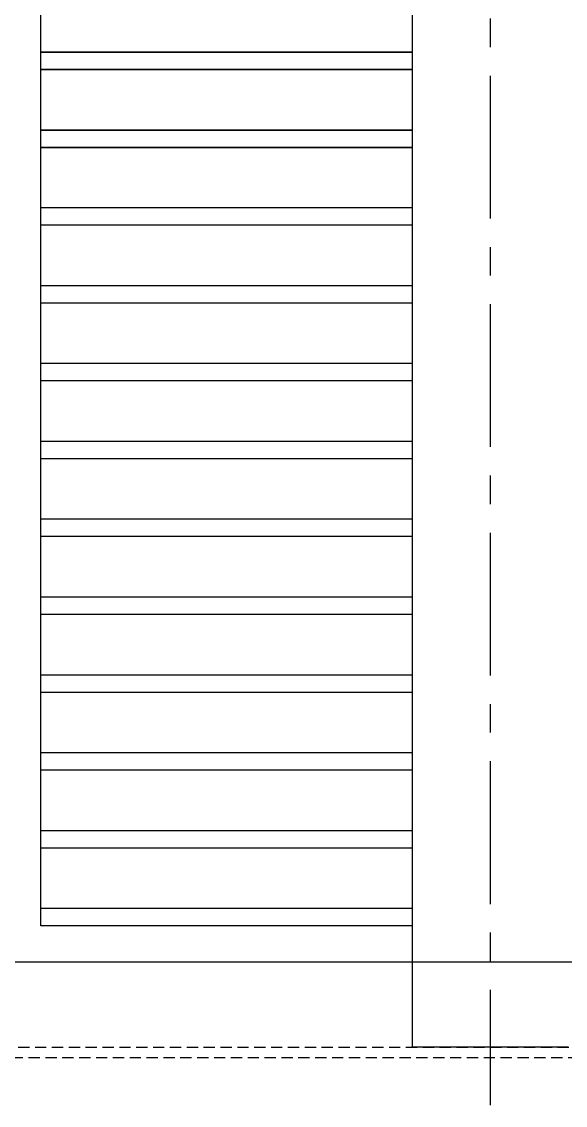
# Model space of a CAD drawing. Header units: millimetres. Extents: x 183355 to 194386, y -190559 to -183233.
# Drawn here: x 186091 to 186406, y -187201 to -186574 of the extents above; entities that cross this region are included whole.
import ezdxf

# ---------------------------------------------------------------- set-up
doc = ezdxf.new("R2010")
doc.units = ezdxf.units.MM
doc.header["$LTSCALE"] = 13
doc.linetypes.add('CENTERX2', pattern=[101.6, 63.5, -12.7, 12.7, -12.7])
doc.linetypes.add('DASHED', pattern=[0.75, 0.5, -0.25])
for name, color, linetype in [('1', 4, 'Continuous'), ('4虚线层', 6, 'DASHED'), ('粗实线', 4, 'Continuous')]:
    doc.layers.add(name, color=color, linetype=linetype)
doc.layers.add('标注、文本', color=3, linetype='Continuous', lineweight=25)

# ---------------------------------------------------------------- blocks, each defined once
blk = doc.blocks.new('A$C43ED4F5E')
at = {"layer": '1', "color": 1, "linetype": 'CENTERX2', "lineweight": -3, "ltscale": 0.1}
blk.add_line((1420, 991.39), (1420, 0), dxfattribs=at)
blk.add_line((1420, 991.39), (1420, 0), dxfattribs=at)
blk.add_line((1420, 991.39), (1420, 0), dxfattribs=at)
blk.add_line((1420, 991.39), (1420, 0), dxfattribs=at)
at = {"layer": '1', "ltscale": 5}
for p, q in [((1375, 33.71), (1375, 948.71)), ((1375, 33.71), (1375, 948.71)), ((1160, 103.71), (1160, 923.71)), ((1160, 103.71), (1160, 923.71)), ((1375, 608.71), (1160, 608.71)), ((1375, 608.71), (1160, 608.71)), ((1375, 608.71), (1160, 608.71)), ((1375, 608.71), (1160, 608.71)), ((1160, 608.71), (1375, 608.71)), ((1160, 608.71), (1375, 608.71)), ((1375, 608.71), (1160, 608.71)), ((1375, 608.71), (1160, 608.71)), ((1375, 608.71), (1160, 608.71)), ((1375, 608.71), (1160, 608.71)), ((1160, 608.71), (1375, 608.71)), ((1160, 608.71), (1375, 608.71)), ((1375, 608.71), (1160, 608.71)), ((1375, 608.71), (1160, 608.71)), ((1375, 608.71), (1160, 608.71)), ((1375, 608.71), (1160, 608.71)), ((1160, 608.71), (1375, 608.71)), ((1160, 608.71), (1375, 608.71)), ((1375, 608.71), (1160, 608.71)), ((1375, 608.71), (1160, 608.71)), ((1375, 608.71), (1160, 608.71)), ((1375, 608.71), (1160, 608.71)), ((1160, 608.71), (1375, 608.71)), ((1160, 608.71), (1375, 608.71)), ((1375, 598.71), (1160, 598.71)), ((1375, 598.71), (1160, 598.71)), ((1375, 598.71), (1160, 598.71)), ((1375, 598.71), (1160, 598.71)), ((1160, 598.71), (1375, 598.71)), ((1375, 598.71), (1160, 598.71)), ((1375, 598.71), (1160, 598.71)), ((1375, 598.71), (1160, 598.71)), ((1375, 598.71), (1160, 598.71)), ((1160, 598.71), (1375, 598.71)), ((1375, 598.71), (1160, 598.71)), ((1375, 598.71), (1160, 598.71)), ((1375, 598.71), (1160, 598.71)), ((1375, 598.71), (1160, 598.71)), ((1160, 598.71), (1375, 598.71)), ((1375, 598.71), (1160, 598.71)), ((1375, 598.71), (1160, 598.71)), ((1375, 598.71), (1160, 598.71)), ((1375, 598.71), (1160, 598.71)), ((1160, 598.71), (1375, 598.71)), ((1375, 563.71), (1160, 563.71)), ((1375, 563.71), (1160, 563.71)), ((1375, 563.71), (1160, 563.71)), ((1375, 563.71), (1160, 563.71)), ((1160, 563.71), (1375, 563.71)), ((1160, 563.71), (1375, 563.71)), ((1375, 563.71), (1160, 563.71)), ((1375, 563.71), (1160, 563.71)), ((1375, 563.71), (1160, 563.71)), ((1375, 563.71), (1160, 563.71)), ((1160, 563.71), (1375, 563.71)), ((1160, 563.71), (1375, 563.71)), ((1375, 563.71), (1160, 563.71)), ((1375, 563.71), (1160, 563.71)), ((1375, 563.71), (1160, 563.71)), ((1375, 563.71), (1160, 563.71)), ((1160, 563.71), (1375, 563.71)), ((1160, 563.71), (1375, 563.71)), ((1375, 563.71), (1160, 563.71)), ((1375, 563.71), (1160, 563.71)), ((1375, 563.71), (1160, 563.71)), ((1375, 563.71), (1160, 563.71)), ((1160, 563.71), (1375, 563.71)), ((1160, 563.71), (1375, 563.71)), ((1375, 553.71), (1160, 553.71)), ((1375, 553.71), (1160, 553.71)), ((1375, 553.71), (1160, 553.71)), ((1375, 553.71), (1160, 553.71)), ((1160, 553.71), (1375, 553.71)), ((1375, 553.71), (1160, 553.71)), ((1375, 553.71), (1160, 553.71)), ((1375, 553.71), (1160, 553.71)), ((1375, 553.71), (1160, 553.71)), ((1160, 553.71), (1375, 553.71)), ((1375, 553.71), (1160, 553.71)), ((1375, 553.71), (1160, 553.71)), ((1375, 553.71), (1160, 553.71)), ((1375, 553.71), (1160, 553.71)), ((1160, 553.71), (1375, 553.71)), ((1375, 553.71), (1160, 553.71)), ((1375, 553.71), (1160, 553.71)), ((1375, 553.71), (1160, 553.71)), ((1375, 553.71), (1160, 553.71)), ((1160, 553.71), (1375, 553.71)), ((1375, 518.71), (1160, 518.71)), ((1375, 518.71), (1160, 518.71)), ((1375, 518.71), (1160, 518.71)), ((1375, 518.71), (1160, 518.71)), ((1375, 508.71), (1160, 508.71)), ((1375, 508.71), (1160, 508.71)), ((1375, 508.71), (1160, 508.71)), ((1375, 508.71), (1160, 508.71)), ((1375, 473.71), (1160, 473.71)), ((1375, 473.71), (1160, 473.71)), ((1375, 473.71), (1160, 473.71)), ((1375, 473.71), (1160, 473.71)), ((1375, 463.71), (1160, 463.71)), ((1375, 463.71), (1160, 463.71)), ((1375, 463.71), (1160, 463.71)), ((1375, 463.71), (1160, 463.71)), ((1375, 428.71), (1160, 428.71)), ((1375, 428.71), (1160, 428.71)), ((1375, 428.71), (1160, 428.71)), ((1375, 428.71), (1160, 428.71)), ((1375, 418.71), (1160, 418.71)), ((1375, 418.71), (1160, 418.71)), ((1375, 418.71), (1160, 418.71)), ((1375, 418.71), (1160, 418.71)), ((1375, 383.71), (1160, 383.71)), ((1375, 383.71), (1160, 383.71)), ((1375, 383.71), (1160, 383.71)), ((1375, 383.71), (1160, 383.71)), ((1375, 373.71), (1160, 373.71)), ((1375, 373.71), (1160, 373.71)), ((1375, 373.71), (1160, 373.71)), ((1375, 373.71), (1160, 373.71)), ((1375, 338.71), (1160, 338.71)), ((1375, 338.71), (1160, 338.71)), ((1375, 338.71), (1160, 338.71)), ((1375, 338.71), (1160, 338.71)), ((1375, 328.71), (1160, 328.71)), ((1375, 328.71), (1160, 328.71)), ((1375, 328.71), (1160, 328.71)), ((1375, 328.71), (1160, 328.71)), ((1375, 293.71), (1160, 293.71)), ((1375, 293.71), (1160, 293.71)), ((1375, 293.71), (1160, 293.71)), ((1375, 293.71), (1160, 293.71)), ((1375, 283.71), (1160, 283.71)), ((1375, 283.71), (1160, 283.71)), ((1375, 283.71), (1160, 283.71)), ((1375, 283.71), (1160, 283.71)), ((1375, 248.71), (1160, 248.71)), ((1375, 248.71), (1160, 248.71)), ((1375, 248.71), (1160, 248.71)), ((1375, 248.71), (1160, 248.71)), ((1375, 238.71), (1160, 238.71)), ((1375, 238.71), (1160, 238.71)), ((1375, 238.71), (1160, 238.71)), ((1375, 238.71), (1160, 238.71)), ((1375, 203.71), (1160, 203.71)), ((1375, 203.71), (1160, 203.71)), ((1375, 203.71), (1160, 203.71)), ((1375, 203.71), (1160, 203.71)), ((1375, 193.71), (1160, 193.71)), ((1375, 193.71), (1160, 193.71)), ((1375, 193.71), (1160, 193.71)), ((1375, 193.71), (1160, 193.71)), ((1375, 158.71), (1160, 158.71)), ((1375, 158.71), (1160, 158.71)), ((1375, 158.71), (1160, 158.71)), ((1375, 158.71), (1160, 158.71)), ((1375, 148.71), (1160, 148.71)), ((1375, 148.71), (1160, 148.71)), ((1375, 148.71), (1160, 148.71)), ((1375, 148.71), (1160, 148.71)), ((1375, 148.71), (1160, 148.71)), ((1375, 148.71), (1160, 148.71)), ((1375, 113.71), (1160, 113.71)), ((1375, 113.71), (1160, 113.71)), ((1375, 113.71), (1160, 113.71)), ((1375, 113.71), (1160, 113.71)), ((1375, 103.71), (1160, 103.71)), ((1375, 103.71), (1160, 103.71)), ((1375, 103.71), (1160, 103.71)), ((1375, 103.71), (1160, 103.71)), ((1375, 103.71), (1160, 103.71)), ((1375, 103.71), (1160, 103.71)), ((1465, 33.71), (1375, 33.71)), ((1465, 33.71), (1375, 33.71))]:
    blk.add_line(p, q, dxfattribs=at)
at = {"layer": '标注、文本', "color": 4, "lineweight": 30}
for p, q in [((1375, 33.71), (1375, 948.71)), ((1375, 33.71), (1375, 948.71)), ((1160, 103.71), (1160, 923.71)), ((1160, 103.71), (1160, 923.71)), ((1375, 608.71), (1160, 608.71)), ((1375, 608.71), (1160, 608.71)), ((1375, 608.71), (1160, 608.71)), ((1375, 608.71), (1160, 608.71)), ((1160, 608.71), (1375, 608.71)), ((1160, 608.71), (1375, 608.71)), ((1375, 608.71), (1160, 608.71)), ((1375, 608.71), (1160, 608.71)), ((1375, 608.71), (1160, 608.71)), ((1375, 608.71), (1160, 608.71)), ((1160, 608.71), (1375, 608.71)), ((1160, 608.71), (1375, 608.71)), ((1375, 608.71), (1160, 608.71)), ((1375, 608.71), (1160, 608.71)), ((1375, 608.71), (1160, 608.71)), ((1375, 608.71), (1160, 608.71)), ((1160, 608.71), (1375, 608.71)), ((1160, 608.71), (1375, 608.71)), ((1375, 608.71), (1160, 608.71)), ((1375, 608.71), (1160, 608.71)), ((1375, 608.71), (1160, 608.71)), ((1375, 608.71), (1160, 608.71)), ((1160, 608.71), (1375, 608.71)), ((1160, 608.71), (1375, 608.71)), ((1375, 598.71), (1160, 598.71)), ((1375, 598.71), (1160, 598.71)), ((1375, 598.71), (1160, 598.71)), ((1375, 598.71), (1160, 598.71)), ((1160, 598.71), (1375, 598.71)), ((1375, 598.71), (1160, 598.71)), ((1375, 598.71), (1160, 598.71)), ((1375, 598.71), (1160, 598.71)), ((1375, 598.71), (1160, 598.71)), ((1160, 598.71), (1375, 598.71)), ((1375, 598.71), (1160, 598.71)), ((1375, 598.71), (1160, 598.71)), ((1375, 598.71), (1160, 598.71)), ((1375, 598.71), (1160, 598.71)), ((1160, 598.71), (1375, 598.71)), ((1375, 598.71), (1160, 598.71)), ((1375, 598.71), (1160, 598.71)), ((1375, 598.71), (1160, 598.71)), ((1375, 598.71), (1160, 598.71)), ((1160, 598.71), (1375, 598.71)), ((1375, 563.71), (1160, 563.71)), ((1375, 563.71), (1160, 563.71)), ((1375, 563.71), (1160, 563.71)), ((1375, 563.71), (1160, 563.71)), ((1160, 563.71), (1375, 563.71)), ((1160, 563.71), (1375, 563.71)), ((1375, 563.71), (1160, 563.71)), ((1375, 563.71), (1160, 563.71)), ((1375, 563.71), (1160, 563.71)), ((1375, 563.71), (1160, 563.71)), ((1160, 563.71), (1375, 563.71)), ((1160, 563.71), (1375, 563.71)), ((1375, 563.71), (1160, 563.71)), ((1375, 563.71), (1160, 563.71)), ((1375, 563.71), (1160, 563.71)), ((1375, 563.71), (1160, 563.71)), ((1160, 563.71), (1375, 563.71)), ((1160, 563.71), (1375, 563.71)), ((1375, 563.71), (1160, 563.71)), ((1375, 563.71), (1160, 563.71)), ((1375, 563.71), (1160, 563.71)), ((1375, 563.71), (1160, 563.71)), ((1160, 563.71), (1375, 563.71)), ((1160, 563.71), (1375, 563.71)), ((1375, 553.71), (1160, 553.71)), ((1375, 553.71), (1160, 553.71)), ((1375, 553.71), (1160, 553.71)), ((1375, 553.71), (1160, 553.71)), ((1160, 553.71), (1375, 553.71)), ((1375, 553.71), (1160, 553.71)), ((1375, 553.71), (1160, 553.71)), ((1375, 553.71), (1160, 553.71)), ((1375, 553.71), (1160, 553.71)), ((1160, 553.71), (1375, 553.71)), ((1375, 553.71), (1160, 553.71)), ((1375, 553.71), (1160, 553.71)), ((1375, 553.71), (1160, 553.71)), ((1375, 553.71), (1160, 553.71)), ((1160, 553.71), (1375, 553.71)), ((1375, 553.71), (1160, 553.71)), ((1375, 553.71), (1160, 553.71)), ((1375, 553.71), (1160, 553.71)), ((1375, 553.71), (1160, 553.71)), ((1160, 553.71), (1375, 553.71)), ((1375, 518.71), (1160, 518.71)), ((1375, 518.71), (1160, 518.71)), ((1375, 518.71), (1160, 518.71)), ((1375, 518.71), (1160, 518.71)), ((1375, 508.71), (1160, 508.71)), ((1375, 508.71), (1160, 508.71)), ((1375, 508.71), (1160, 508.71)), ((1375, 508.71), (1160, 508.71)), ((1375, 473.71), (1160, 473.71)), ((1375, 473.71), (1160, 473.71)), ((1375, 473.71), (1160, 473.71)), ((1375, 473.71), (1160, 473.71)), ((1375, 463.71), (1160, 463.71)), ((1375, 463.71), (1160, 463.71)), ((1375, 463.71), (1160, 463.71)), ((1375, 463.71), (1160, 463.71)), ((1375, 428.71), (1160, 428.71)), ((1375, 428.71), (1160, 428.71)), ((1375, 428.71), (1160, 428.71)), ((1375, 428.71), (1160, 428.71)), ((1375, 418.71), (1160, 418.71)), ((1375, 418.71), (1160, 418.71)), ((1375, 418.71), (1160, 418.71)), ((1375, 418.71), (1160, 418.71)), ((1375, 383.71), (1160, 383.71)), ((1375, 383.71), (1160, 383.71)), ((1375, 383.71), (1160, 383.71)), ((1375, 383.71), (1160, 383.71)), ((1375, 373.71), (1160, 373.71)), ((1375, 373.71), (1160, 373.71)), ((1375, 373.71), (1160, 373.71)), ((1375, 373.71), (1160, 373.71)), ((1375, 338.71), (1160, 338.71)), ((1375, 338.71), (1160, 338.71)), ((1375, 338.71), (1160, 338.71)), ((1375, 338.71), (1160, 338.71)), ((1375, 328.71), (1160, 328.71)), ((1375, 328.71), (1160, 328.71)), ((1375, 328.71), (1160, 328.71)), ((1375, 328.71), (1160, 328.71)), ((1375, 293.71), (1160, 293.71)), ((1375, 293.71), (1160, 293.71)), ((1375, 293.71), (1160, 293.71)), ((1375, 293.71), (1160, 293.71)), ((1375, 283.71), (1160, 283.71)), ((1375, 283.71), (1160, 283.71)), ((1375, 283.71), (1160, 283.71)), ((1375, 283.71), (1160, 283.71)), ((1375, 248.71), (1160, 248.71)), ((1375, 248.71), (1160, 248.71)), ((1375, 248.71), (1160, 248.71)), ((1375, 248.71), (1160, 248.71)), ((1375, 238.71), (1160, 238.71)), ((1375, 238.71), (1160, 238.71)), ((1375, 238.71), (1160, 238.71)), ((1375, 238.71), (1160, 238.71)), ((1375, 203.71), (1160, 203.71)), ((1375, 203.71), (1160, 203.71)), ((1375, 203.71), (1160, 203.71)), ((1375, 203.71), (1160, 203.71)), ((1375, 193.71), (1160, 193.71)), ((1375, 193.71), (1160, 193.71)), ((1375, 193.71), (1160, 193.71)), ((1375, 193.71), (1160, 193.71)), ((1375, 158.71), (1160, 158.71)), ((1375, 158.71), (1160, 158.71)), ((1375, 158.71), (1160, 158.71)), ((1375, 158.71), (1160, 158.71)), ((1375, 148.71), (1160, 148.71)), ((1375, 148.71), (1160, 148.71)), ((1375, 148.71), (1160, 148.71)), ((1375, 148.71), (1160, 148.71)), ((1375, 148.71), (1160, 148.71)), ((1375, 148.71), (1160, 148.71)), ((1375, 113.71), (1160, 113.71)), ((1375, 113.71), (1160, 113.71)), ((1375, 113.71), (1160, 113.71)), ((1375, 113.71), (1160, 113.71)), ((1375, 103.71), (1160, 103.71)), ((1375, 103.71), (1160, 103.71)), ((1375, 103.71), (1160, 103.71)), ((1375, 103.71), (1160, 103.71)), ((1375, 103.71), (1160, 103.71)), ((1375, 103.71), (1160, 103.71)), ((1465, 33.71), (1375, 33.71)), ((1465, 33.71), (1375, 33.71))]:
    blk.add_line(p, q, dxfattribs=at)

msp = doc.modelspace()

# ---------------------------------------------------------------- linework, layer by layer
at = {"layer": '4虚线层'}
for p, q in [((185036.215, -187166.889), (186668.215, -187166.889)), ((185042.215, -187172.889), (186662.215, -187172.889))]:
    msp.add_line(p, q, dxfattribs=at)
at = {"layer": '粗实线', "lineweight": 30}
msp.add_line((186698.215, -187117.889), (185006.215, -187117.889), dxfattribs=at)

# ---------------------------------------------------------------- block references
at = {"layer": '标注、文本'}
msp.add_blockref('A$C43ED4F5E', (184942.215, -187200.597), dxfattribs=at)

doc.saveas('drawing.dxf')
